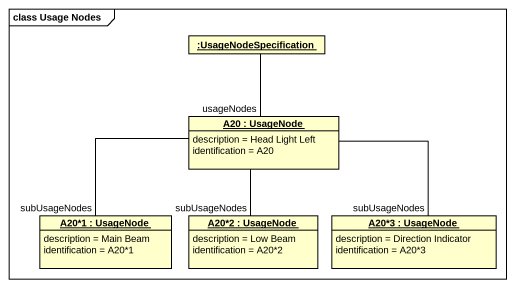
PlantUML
@startuml
mainframe class Usage Nodes
hide circle
hide empty members
object ":UsageNodeSpecification" as UsageNodeSpecification
object "A20 : UsageNode" as A20 {
  description = Head Light Left
  identification = A20
}
object "A20*1 : UsageNode" as A20_1 {
  description = Main Beam
  identification = A20*1
}
object "A20*2 : UsageNode" as A20_2 {
  description = Low Beam
  identification = A20*2
}
object "A20*3 : UsageNode" as A20_3 {
  description = Direction Indicator
  identification = A20*3
}
A20 -up- UsageNodeSpecification : usageNodes
A20_1 -up- A20 : subUsageNodes
A20_2 -up- A20 : subUsageNodes
A20_3 -up- A20 : subUsageNodes
@enduml
